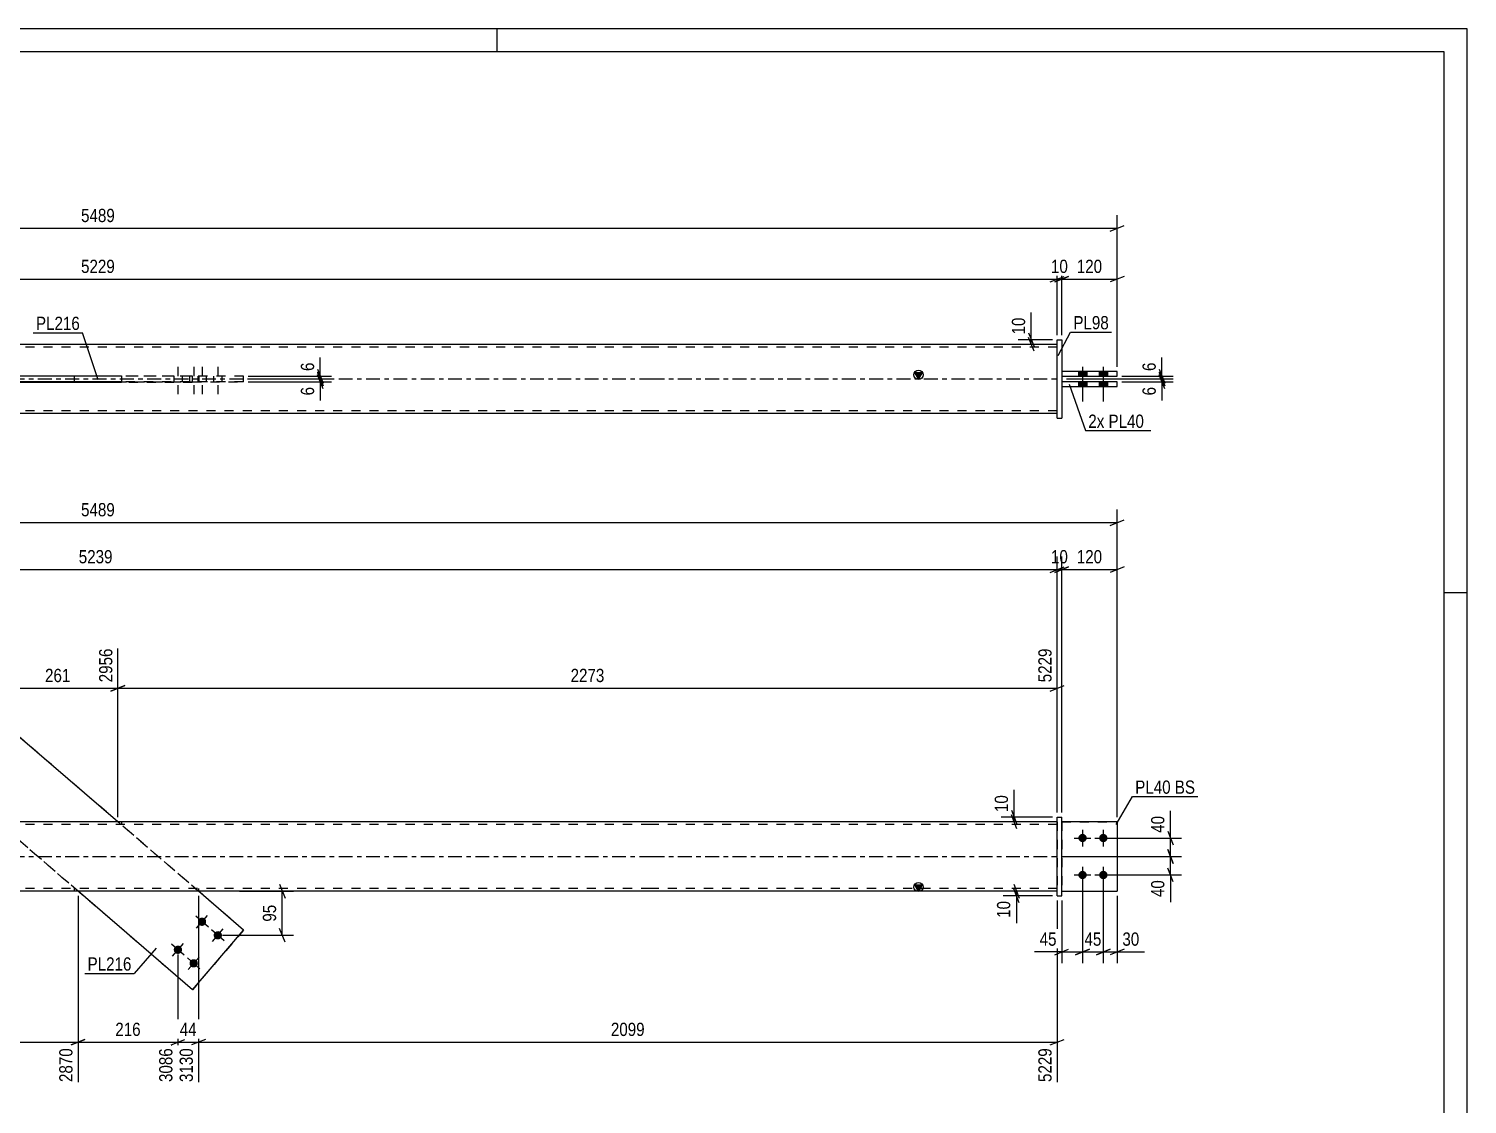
# Model space of a CAD drawing. Header units: millimetres. Extents: x 0 to 594, y 0 to 420.
# Drawn here: x 282.6 to 594, y 187.3 to 420 of the extents above; entities that cross this region are included whole.
import ezdxf

# ---------------------------------------------------------------- set-up
doc = ezdxf.new("R2010")
doc.units = ezdxf.units.MM
doc.linetypes.add('DXK_LINE_DOT2', pattern=[3.9198, 1.9599, -1.9599])
doc.linetypes.add('DXK_LINE_DOT3', pattern=[5.9187, 2.979, -0.9799, 0.9799, -0.9799])
doc.styles.add('Arial Narrow', font='ARIALN.TTF', dxfattribs={"height": 0.2})

# ---------------------------------------------------------------- blocks, each defined once
blk = doc.blocks.new('Unknown-580871547-1129')
at = {"color": 5, "linetype": 'Continuous'}
for p, q in [((594, 420), (0, 420)), ((384, 415), (384, 420)), ((594, 0), (594, 420)), ((589, 415), (5, 415)), ((589, 5), (589, 415)), ((594, 298), (589, 298))]:
    blk.add_line(p, q, dxfattribs=at)
blk = doc.blocks.new('Part-580871547-1687 - 1671')
at = {"color": 2, "linetype": 'Continuous'}
for p, q in [((277.16, 269.72), (266.07, 256.84)), ((277.16, 269.72), (277.16, 269.72)), ((301.91, 248.42), (277.16, 269.72)), ((275.85, 248.42), (266.07, 256.84)), ((266.07, 256.84), (266.07, 256.84)), ((318.03, 212.11), (293.28, 233.42)), ((329.12, 225), (319.34, 233.42)), ((318.03, 212.11), (329.12, 225)), ((329.12, 225), (329.12, 225)), ((318.03, 212.11), (318.03, 212.11))]:
    blk.add_line(p, q, dxfattribs=at)
at = {"color": 7, "linetype": 'DXK_LINE_DOT2'}
for p, q in [((266.07, 256.84), (277.16, 269.72)), ((329.12, 225), (277.16, 269.72)), ((318.03, 212.11), (266.07, 256.84)), ((293.28, 233.42), (275.85, 248.42)), ((319.34, 233.42), (301.91, 248.42)), ((329.12, 225), (318.03, 212.11))]:
    blk.add_line(p, q, dxfattribs=at)
blk = doc.blocks.new('Bolt-580871547-1679 - 1671')
at = {"linetype": 'Continuous'}
for points in [[(319.54, 226.13), (319.41, 226.26), (319.31, 226.42), (319.25, 226.6), (319.23, 226.79), (319.24, 226.97), (319.29, 227.15), (319.39, 227.32), (319.51, 227.46), (319.66, 227.58), (319.83, 227.66), (320.01, 227.7), (320.2, 227.7), (320.38, 227.67), (320.56, 227.6), (320.71, 227.49), (320.84, 227.35), (320.94, 227.19), (321, 227.01), (321.02, 226.83), (321.01, 226.64), (320.96, 226.46), (320.86, 226.29), (320.74, 226.15), (320.59, 226.04), (320.42, 225.96), (320.24, 225.91), (320.05, 225.91), (319.87, 225.95), (319.69, 226.02)], [(322.95, 223.19), (322.82, 223.33), (322.72, 223.49), (322.66, 223.67), (322.64, 223.85), (322.65, 224.04), (322.71, 224.22), (322.8, 224.38), (322.92, 224.53), (323.07, 224.64), (323.24, 224.72), (323.42, 224.76), (323.61, 224.77), (323.79, 224.73), (323.97, 224.66), (324.12, 224.55), (324.25, 224.42), (324.35, 224.26), (324.41, 224.08), (324.44, 223.89), (324.42, 223.7), (324.37, 223.52), (324.28, 223.36), (324.15, 223.22), (324, 223.1), (323.83, 223.02), (323.65, 222.98), (323.46, 222.97), (323.28, 223.01), (323.1, 223.08)], [(314.32, 220.06), (314.19, 220.2), (314.09, 220.36), (314.03, 220.54), (314.01, 220.72), (314.02, 220.91), (314.08, 221.09), (314.17, 221.26), (314.29, 221.4), (314.44, 221.51), (314.61, 221.59), (314.79, 221.64), (314.98, 221.64), (315.17, 221.61), (315.34, 221.53), (315.49, 221.43), (315.62, 221.29), (315.72, 221.13), (315.78, 220.95), (315.81, 220.76), (315.79, 220.58), (315.74, 220.4), (315.65, 220.23), (315.52, 220.09), (315.37, 219.97), (315.2, 219.89), (315.02, 219.85), (314.83, 219.85), (314.65, 219.88), (314.47, 219.95)], [(317.73, 217.13), (317.6, 217.26), (317.5, 217.42), (317.44, 217.6), (317.42, 217.79), (317.43, 217.98), (317.49, 218.16), (317.58, 218.32), (317.7, 218.46), (317.85, 218.58), (318.02, 218.66), (318.2, 218.7), (318.39, 218.71), (318.58, 218.67), (318.75, 218.6), (318.9, 218.49), (319.03, 218.35), (319.13, 218.19), (319.19, 218.02), (319.22, 217.83), (319.2, 217.64), (319.15, 217.46), (319.06, 217.3), (318.93, 217.15), (318.78, 217.04), (318.61, 216.96), (318.43, 216.92), (318.24, 216.91), (318.06, 216.95), (317.88, 217.02)]]:
    blk.add_hatch(color=1, dxfattribs=at).paths.add_polyline_path(points)
at = {"color": 1, "linetype": 'Continuous'}
for p, q in [((321.49, 225.63), (318.76, 227.98)), ((318.95, 225.44), (321.3, 228.17)), ((324.9, 222.7), (322.17, 225.05)), ((322.36, 222.51), (324.71, 225.24)), ((316.27, 219.57), (313.54, 221.92)), ((313.73, 219.38), (316.08, 222.11)), ((319.68, 216.63), (316.95, 218.98)), ((317.14, 216.44), (319.49, 219.17))]:
    blk.add_line(p, q, dxfattribs=at)
blk = doc.blocks.new('Bolt-580871547-1682 - 1671')
at = {"linetype": 'Continuous'}
for points in [[(510.72, 245.82), (510.91, 245.8), (511.09, 245.74), (511.25, 245.65), (511.39, 245.52), (511.5, 245.37), (511.58, 245.2), (511.62, 245.01), (511.62, 244.82), (511.58, 244.64), (511.5, 244.47), (511.39, 244.32), (511.25, 244.19), (511.09, 244.1), (510.91, 244.04), (510.72, 244.02), (510.54, 244.04), (510.36, 244.1), (510.19, 244.19), (510.06, 244.32), (509.94, 244.47), (509.87, 244.64), (509.83, 244.82), (509.83, 245.01), (509.87, 245.2), (509.94, 245.37), (510.06, 245.52), (510.19, 245.65), (510.36, 245.74), (510.54, 245.8)], [(515.22, 245.82), (515.41, 245.8), (515.59, 245.74), (515.75, 245.65), (515.89, 245.52), (516, 245.37), (516.08, 245.2), (516.12, 245.01), (516.12, 244.82), (516.08, 244.64), (516, 244.47), (515.89, 244.32), (515.75, 244.19), (515.59, 244.1), (515.41, 244.04), (515.22, 244.02), (515.04, 244.04), (514.86, 244.1), (514.69, 244.19), (514.56, 244.32), (514.44, 244.47), (514.37, 244.64), (514.33, 244.82), (514.33, 245.01), (514.37, 245.2), (514.44, 245.37), (514.56, 245.52), (514.69, 245.65), (514.86, 245.74), (515.04, 245.8)], [(510.72, 237.82), (510.91, 237.8), (511.09, 237.74), (511.25, 237.65), (511.39, 237.52), (511.5, 237.37), (511.58, 237.2), (511.62, 237.01), (511.62, 236.82), (511.58, 236.64), (511.5, 236.47), (511.39, 236.32), (511.25, 236.19), (511.09, 236.1), (510.91, 236.04), (510.72, 236.02), (510.54, 236.04), (510.36, 236.1), (510.19, 236.19), (510.06, 236.32), (509.94, 236.47), (509.87, 236.64), (509.83, 236.82), (509.83, 237.01), (509.87, 237.2), (509.94, 237.37), (510.06, 237.52), (510.19, 237.65), (510.36, 237.74), (510.54, 237.8)], [(515.22, 237.82), (515.41, 237.8), (515.59, 237.74), (515.75, 237.65), (515.89, 237.52), (516, 237.37), (516.08, 237.2), (516.12, 237.01), (516.12, 236.82), (516.08, 236.64), (516, 236.47), (515.89, 236.32), (515.75, 236.19), (515.59, 236.1), (515.41, 236.04), (515.22, 236.02), (515.04, 236.04), (514.86, 236.1), (514.69, 236.19), (514.56, 236.32), (514.44, 236.47), (514.37, 236.64), (514.33, 236.82), (514.33, 237.01), (514.37, 237.2), (514.44, 237.37), (514.56, 237.52), (514.69, 237.65), (514.86, 237.74), (515.04, 237.8)]]:
    blk.add_hatch(color=1, dxfattribs=at).paths.add_polyline_path(points)
at = {"color": 1, "linetype": 'Continuous'}
for p, q in [((510.72, 246.72), (510.72, 243.12)), ((515.22, 246.72), (515.22, 243.12)), ((508.92, 244.92), (512.52, 244.92)), ((513.42, 244.92), (517.02, 244.92)), ((508.92, 236.92), (512.52, 236.92)), ((510.72, 238.72), (510.72, 235.12)), ((513.42, 236.92), (517.02, 236.92)), ((515.22, 238.72), (515.22, 235.12))]:
    blk.add_line(p, q, dxfattribs=at)
blk = doc.blocks.new('Part-580871547-1703 - 1671')
at = {"color": 2, "linetype": 'Continuous'}
for p, q in [((505.22, 249.42), (506.22, 249.42)), ((505.22, 232.42), (505.22, 249.42)), ((506.22, 232.42), (506.22, 249.42)), ((505.22, 232.42), (505.22, 232.42)), ((505.22, 232.42), (506.22, 232.42))]:
    blk.add_line(p, q, dxfattribs=at)
at = {"color": 7, "linetype": 'DXK_LINE_DOT2'}
for p, q in [((505.22, 249.42), (506.22, 249.42)), ((505.22, 232.42), (506.22, 232.42))]:
    blk.add_line(p, q, dxfattribs=at)
blk = doc.blocks.new('Part-580871547-1708 - 1671')
at = {"color": 7, "linetype": 'DXK_LINE_DOT2'}
for p, q in [((506.22, 248.42), (518.22, 248.42)), ((518.22, 248.42), (506.22, 248.42)), ((506.22, 248.42), (506.22, 248.42)), ((506.22, 248.42), (506.22, 233.42)), ((518.22, 248.42), (518.22, 248.42)), ((518.22, 248.42), (518.22, 233.42)), ((506.22, 233.42), (518.22, 233.42)), ((506.22, 233.42), (518.22, 233.42))]:
    blk.add_line(p, q, dxfattribs=at)
blk = doc.blocks.new('Part-580871547-1713 - 1671')
at = {"color": 2, "linetype": 'Continuous'}
for p, q in [((518.22, 248.42), (506.22, 248.42)), ((518.22, 248.42), (518.22, 248.42)), ((518.22, 248.42), (518.22, 233.42)), ((506.22, 233.42), (518.22, 233.42))]:
    blk.add_line(p, q, dxfattribs=at)
at = {"color": 7, "linetype": 'DXK_LINE_DOT2'}
for p, q in [((506.22, 248.42), (518.22, 248.42)), ((506.22, 248.42), (506.22, 248.42)), ((506.22, 248.42), (506.22, 233.42)), ((506.22, 233.42), (518.22, 233.42))]:
    blk.add_line(p, q, dxfattribs=at)
blk = doc.blocks.new('Part-580871547-1718 - 1671')
at = {"linetype": 'Continuous'}
blk.add_hatch(color=2, dxfattribs=at).paths.add_polyline_path([(475.22, 233.42), (474.42, 234.82), (476.02, 234.82)])
at = {"color": 2, "linetype": 'Continuous'}
for p, q in [((417.12, 248.42), (178.07, 248.42)), ((505.22, 248.42), (417.22, 248.42)), ((475.22, 233.42), (474.42, 234.82)), ((474.42, 234.82), (476.02, 234.82)), ((476.02, 234.82), (475.22, 233.42)), ((417.12, 233.42), (178.07, 233.42)), ((505.22, 233.42), (417.22, 233.42))]:
    blk.add_line(p, q, dxfattribs=at)
at = {"color": 7, "linetype": 'DXK_LINE_DOT2'}
for p, q in [((417.12, 247.82), (178.07, 247.82)), ((302.71, 248.42), (302.71, 247.82)), ((505.22, 247.82), (417.22, 247.82)), ((505.22, 248.42), (505.22, 233.42)), ((417.12, 234.02), (178.07, 234.02)), ((292.49, 233.42), (292.49, 234.02)), ((319.44, 233.42), (319.44, 234.02)), ((505.22, 234.02), (417.22, 234.02))]:
    blk.add_line(p, q, dxfattribs=at)
at = {"color": 7, "linetype": 'DXK_LINE_DOT3'}
for p, q in [((178.07, 240.92), (417.12, 240.92)), ((417.22, 240.92), (505.22, 240.92))]:
    blk.add_line(p, q, dxfattribs=at)
at = {"color": 2, "linetype": 'Continuous'}
blk.add_circle((475.22, 234.32), 1, dxfattribs=at)
blk = doc.blocks.new('Part-580871547-1455 - 1366')
at = {"linetype": 'Continuous'}
blk.add_hatch(color=2, dxfattribs=at).paths.add_polyline_path([(475.22, 344.23), (474.42, 345.63), (476.02, 345.63)])
at = {"color": 2, "linetype": 'Continuous'}
for p, q in [((417.12, 351.73), (178.07, 351.73)), ((505.22, 351.73), (417.22, 351.73)), ((275.75, 344.93), (302.71, 344.93)), ((275.75, 343.53), (302.71, 343.53)), ((292.49, 344.93), (292.49, 344.83)), ((292.49, 343.53), (292.49, 343.63)), ((302.71, 344.93), (302.71, 343.53)), ((475.22, 344.23), (474.42, 345.63)), ((474.42, 345.63), (476.02, 345.63)), ((476.02, 345.63), (475.22, 344.23)), ((417.12, 336.73), (178.07, 336.73)), ((505.22, 336.73), (417.22, 336.73))]:
    blk.add_line(p, q, dxfattribs=at)
at = {"color": 7, "linetype": 'DXK_LINE_DOT2'}
for p, q in [((417.12, 351.13), (178.07, 351.13)), ((505.22, 351.13), (417.22, 351.13)), ((505.22, 336.73), (505.22, 351.73)), ((275.75, 344.93), (302.71, 344.93)), ((275.75, 343.53), (302.71, 343.53)), ((292.49, 344.93), (319.44, 344.93)), ((292.49, 344.93), (292.49, 344.93)), ((292.49, 344.93), (319.44, 344.93)), ((292.49, 343.63), (292.49, 344.93)), ((292.49, 343.53), (292.49, 343.53)), ((292.49, 343.53), (292.49, 343.53)), ((319.44, 343.53), (292.49, 343.53)), ((292.49, 343.53), (319.44, 343.53)), ((319.44, 344.93), (319.44, 343.53)), ((417.12, 337.33), (178.07, 337.33)), ((505.22, 337.33), (417.22, 337.33))]:
    blk.add_line(p, q, dxfattribs=at)
at = {"color": 7, "linetype": 'DXK_LINE_DOT3'}
for p, q in [((178.07, 344.23), (417.12, 344.23)), ((417.22, 344.23), (505.22, 344.23))]:
    blk.add_line(p, q, dxfattribs=at)
at = {"color": 2, "linetype": 'Continuous'}
blk.add_circle((475.22, 345.13), 1, dxfattribs=at)
blk = doc.blocks.new('Bolt-580871547-1369 - 1366')
at = {"linetype": 'Continuous'}
for points in [[(511.62, 345.83), (509.82, 345.83), (509.82, 344.83), (511.62, 344.83)], [(511.62, 345.83), (509.82, 345.83), (509.82, 344.83), (511.62, 344.83)], [(516.12, 345.83), (514.32, 345.83), (514.32, 344.83), (516.12, 344.83)], [(516.12, 345.83), (514.32, 345.83), (514.32, 344.83), (516.12, 344.83)], [(511.62, 343.63), (509.82, 343.63), (509.82, 342.63), (511.62, 342.63)], [(511.62, 343.63), (509.82, 343.63), (509.82, 342.63), (511.62, 342.63)], [(516.12, 343.63), (514.32, 343.63), (514.32, 342.63), (516.12, 342.63)], [(516.12, 343.63), (514.32, 343.63), (514.32, 342.63), (516.12, 342.63)]]:
    blk.add_hatch(color=1, dxfattribs=at).paths.add_polyline_path(points)
at = {"color": 1, "linetype": 'Continuous'}
for p, q in [((509.82, 345.83), (509.82, 344.83)), ((509.82, 345.83), (509.82, 344.83)), ((510.72, 346.83), (510.72, 339.33)), ((510.72, 346.83), (510.72, 339.33)), ((511.62, 345.83), (511.62, 344.83)), ((511.62, 345.83), (511.62, 344.83)), ((514.32, 345.83), (514.32, 344.83)), ((514.32, 345.83), (514.32, 344.83)), ((515.22, 346.83), (515.22, 339.33)), ((515.22, 346.83), (515.22, 339.33)), ((516.12, 345.83), (516.12, 344.83)), ((516.12, 345.83), (516.12, 344.83)), ((509.82, 343.63), (509.82, 342.63)), ((509.82, 343.63), (509.82, 342.63)), ((511.62, 343.63), (511.62, 342.63)), ((511.62, 343.63), (511.62, 342.63)), ((514.32, 343.63), (514.32, 342.63)), ((514.32, 343.63), (514.32, 342.63)), ((516.12, 343.63), (516.12, 342.63)), ((516.12, 343.63), (516.12, 342.63))]:
    blk.add_line(p, q, dxfattribs=at)
blk = doc.blocks.new('Bolt-580871547-1434 - 1366')
at = {"color": 1, "linetype": 'DXK_LINE_DOT2'}
for p, q in [((314.91, 346.83), (314.91, 339.33)), ((318.32, 346.83), (318.32, 339.33)), ((320.12, 346.83), (320.12, 339.33)), ((323.54, 346.83), (323.54, 339.33)), ((314.01, 344.83), (314.01, 343.63)), ((315.81, 344.83), (315.81, 343.63)), ((317.42, 344.83), (317.42, 343.63)), ((319.22, 344.83), (319.22, 343.63)), ((319.22, 344.83), (319.22, 343.63)), ((321.02, 344.83), (321.02, 343.63)), ((322.64, 344.83), (322.64, 343.63)), ((324.44, 344.83), (324.44, 343.63))]:
    blk.add_line(p, q, dxfattribs=at)
blk = doc.blocks.new('Part-580871547-1460 - 1366')
at = {"color": 2, "linetype": 'Continuous'}
for p, q in [((518.22, 343.63), (506.22, 343.63)), ((506.22, 342.63), (518.22, 342.63)), ((518.22, 342.63), (518.22, 343.63))]:
    blk.add_line(p, q, dxfattribs=at)
at = {"color": 7, "linetype": 'DXK_LINE_DOT2'}
for p, q in [((506.22, 343.63), (506.22, 342.63)), ((518.22, 343.63), (506.22, 343.63)), ((506.22, 342.63), (518.22, 342.63))]:
    blk.add_line(p, q, dxfattribs=at)
blk = doc.blocks.new('Part-580871547-1396 - 1366')
at = {"color": 2, "linetype": 'Continuous'}
for p, q in [((266.07, 343.63), (266.07, 344.83)), ((277.16, 343.63), (277.16, 344.83)), ((302.71, 344.83), (277.16, 344.83)), ((302.71, 343.63), (277.16, 343.63))]:
    blk.add_line(p, q, dxfattribs=at)
at = {"color": 7, "linetype": 'DXK_LINE_DOT2'}
for p, q in [((318.03, 344.83), (266.07, 344.83)), ((266.07, 344.83), (277.16, 344.83)), ((266.07, 343.63), (318.03, 343.63)), ((277.16, 343.63), (266.07, 343.63)), ((329.12, 344.83), (302.71, 344.83)), ((329.12, 343.63), (302.71, 343.63)), ((318.03, 343.63), (318.03, 344.83)), ((329.12, 344.83), (318.03, 344.83)), ((318.03, 343.63), (329.12, 343.63)), ((329.12, 343.63), (329.12, 344.83))]:
    blk.add_line(p, q, dxfattribs=at)
blk = doc.blocks.new('Part-580871547-1432 - 1366')
at = {"color": 2, "linetype": 'Continuous'}
for p, q in [((505.22, 352.73), (505.22, 352.73)), ((505.22, 335.73), (505.22, 352.73)), ((505.22, 352.73), (506.22, 352.73)), ((506.22, 352.73), (506.22, 352.73)), ((506.22, 352.73), (506.22, 335.73)), ((505.22, 335.73), (506.22, 335.73)), ((505.22, 335.73), (505.22, 335.73)), ((506.22, 335.73), (506.22, 335.73))]:
    blk.add_line(p, q, dxfattribs=at)
at = {"color": 7, "linetype": 'DXK_LINE_DOT2'}
for p, q in [((505.22, 352.73), (506.22, 352.73)), ((505.22, 335.73), (506.22, 335.73)), ((506.22, 335.73), (506.22, 335.73))]:
    blk.add_line(p, q, dxfattribs=at)
blk = doc.blocks.new('Part-580871547-1465 - 1366')
at = {"color": 2, "linetype": 'Continuous'}
for p, q in [((518.22, 345.83), (506.22, 345.83)), ((518.22, 344.83), (518.22, 345.83)), ((506.22, 344.83), (518.22, 344.83))]:
    blk.add_line(p, q, dxfattribs=at)
at = {"color": 7, "linetype": 'DXK_LINE_DOT2'}
for p, q in [((506.22, 345.83), (506.22, 344.83)), ((518.22, 345.83), (506.22, 345.83)), ((506.22, 344.83), (518.22, 344.83))]:
    blk.add_line(p, q, dxfattribs=at)
blk = doc.blocks.new('StraightDimension-580871547-1742 - 1671')
at = {"color": 7, "linetype": 'Continuous'}
for p, q in [((301.91, 249.42), (301.91, 285.92)), ((505.22, 250.42), (505.22, 285.92)), ((303.41, 277.91), (300.41, 276.71)), ((301.91, 277.31), (505.22, 277.31)), ((503.72, 276.71), (506.72, 277.91))]:
    blk.add_line(p, q, dxfattribs=at)
at = {"color": 0, "linetype": 'Continuous'}
blk.add_wipeout([(504.62, 286.52), (500.42, 286.52), (500.42, 278.01), (504.62, 278.01)], dxfattribs=at)
at = {"color": 0}
blk.add_wipeout([(407.83, 278.06), (407.83, 282.26), (399.31, 282.26), (399.31, 278.06)], dxfattribs=at)
at = {"color": 3, "linetype": 'Continuous', "style": 'Arial Narrow'}
blk.add_text('5229', height=2.863, rotation=90.0002, dxfattribs=at).set_placement((504.02, 278.61))
at = {"color": 3, "style": 'Arial Narrow'}
blk.add_text('2273', height=2.863, dxfattribs=at).set_placement((399.91, 278.66))
blk = doc.blocks.new('StraightDimension-580871547-1928 - 1671')
at = {"color": 7, "linetype": 'Continuous'}
for p, q in [((495.82, 234.92), (497.02, 231.92)), ((497.02, 230.92), (495.82, 233.92)), ((504.22, 233.42), (493.57, 233.42)), ((504.22, 232.42), (493.57, 232.42)), ((496.42, 232.42), (496.42, 233.42))]:
    blk.add_line(p, q, dxfattribs=at)
at = {"color": 0}
blk.add_wipeout([(495.67, 231.89), (491.47, 231.89), (491.47, 227.04), (495.67, 227.04)], dxfattribs=at)
at = {"color": 7, "linetype": 'Continuous'}
blk.add_line((496.42, 232.42), (496.42, 226.51), dxfattribs=at)
blk.add_line((496.42, 232.42), (496.42, 226.51), dxfattribs=at)
at = {"color": 3, "style": 'Arial Narrow'}
blk.add_text('10', height=2.863, rotation=90.0002, dxfattribs=at).set_placement((495.07, 227.64))
blk = doc.blocks.new('StraightDimension-580871547-1856 - 1671')
at = {"color": 7, "linetype": 'Continuous'}
for p, q in [((293.28, 232.42), (293.28, 192.13)), ((314.91, 219.74), (314.91, 192.13)), ((294.78, 201.34), (291.78, 200.14)), ((293.28, 200.74), (314.91, 200.74)), ((313.41, 200.14), (316.41, 201.34))]:
    blk.add_line(p, q, dxfattribs=at)
at = {"color": 0}
blk.add_wipeout([(307.44, 201.49), (307.44, 205.69), (300.75, 205.69), (300.75, 201.49)], dxfattribs=at)
at = {"color": 0, "linetype": 'Continuous'}
blk.add_wipeout([(314.31, 200.04), (310.11, 200.04), (310.11, 191.53), (314.31, 191.53)], dxfattribs=at)
at = {"color": 3, "style": 'Arial Narrow'}
blk.add_text('216', height=2.863, dxfattribs=at).set_placement((301.35, 202.09))
at = {"color": 3, "linetype": 'Continuous', "style": 'Arial Narrow'}
blk.add_text('3086', height=2.863, rotation=90.0002, dxfattribs=at).set_placement((313.71, 192.13))
blk = doc.blocks.new('StraightDimension-580871547-2009 - 1671')
at = {"color": 7, "linetype": 'Continuous'}
for p, q in [((529.18, 246.42), (530.38, 243.42)), ((516.22, 244.92), (532.18, 244.92)), ((529.78, 240.92), (529.78, 244.92)), ((506.22, 240.92), (532.18, 240.92)), ((530.38, 239.42), (529.18, 242.42))]:
    blk.add_line(p, q, dxfattribs=at)
at = {"color": 0}
blk.add_wipeout([(529.03, 250.3), (524.83, 250.3), (524.83, 245.44), (529.03, 245.44)], dxfattribs=at)
at = {"color": 7, "linetype": 'Continuous'}
blk.add_line((529.78, 244.92), (529.78, 250.82), dxfattribs=at)
blk.add_line((529.78, 244.92), (529.78, 250.82), dxfattribs=at)
at = {"color": 3, "style": 'Arial Narrow'}
blk.add_text('40', height=2.863, rotation=90.0002, dxfattribs=at).set_placement((528.43, 246.04))
blk = doc.blocks.new('StraightDimension-580871547-1756 - 1671')
at = {"color": 7, "linetype": 'Continuous'}
for p, q in [((275.85, 249.42), (275.85, 294.62)), ((301.91, 249.42), (301.91, 285.92)), ((277.35, 277.91), (274.35, 276.71)), ((275.85, 277.31), (301.91, 277.31)), ((300.41, 276.71), (303.41, 277.91))]:
    blk.add_line(p, q, dxfattribs=at)
at = {"color": 0, "linetype": 'Continuous'}
blk.add_wipeout([(301.31, 286.52), (297.11, 286.52), (297.11, 278.01), (301.31, 278.01)], dxfattribs=at)
at = {"color": 0}
blk.add_wipeout([(292.23, 278.06), (292.23, 282.26), (285.54, 282.26), (285.54, 278.06)], dxfattribs=at)
at = {"color": 3, "linetype": 'Continuous', "style": 'Arial Narrow'}
blk.add_text('2956', height=2.863, rotation=90.0002, dxfattribs=at).set_placement((300.71, 278.61))
at = {"color": 3, "style": 'Arial Narrow'}
blk.add_text('261', height=2.863, dxfattribs=at).set_placement((286.14, 278.66))
blk = doc.blocks.new('StraightDimension-580871547-2050 - 1671')
at = {"color": 7, "linetype": 'Continuous'}
for p, q in [((505.22, 250.42), (505.22, 305.85)), ((506.22, 250.42), (506.22, 305.85)), ((503.72, 302.4), (506.72, 303.6)), ((507.72, 303.6), (504.72, 302.4)), ((505.22, 303), (506.22, 303))]:
    blk.add_line(p, q, dxfattribs=at)
at = {"color": 0}
blk.add_wipeout([(508.15, 303.75), (508.15, 307.95), (503.3, 307.95), (503.3, 303.75)], dxfattribs=at)
at = {"color": 3, "style": 'Arial Narrow'}
blk.add_text('10', height=2.863, dxfattribs=at).set_placement((503.9, 304.35))
blk = doc.blocks.new('StraightDimension-580871547-2045 - 1671')
at = {"color": 7, "linetype": 'Continuous'}
for p, q in [((505.22, 250.42), (505.22, 305.85)), ((88.97, 303), (505.22, 303)), ((503.72, 302.4), (506.72, 303.6))]:
    blk.add_line(p, q, dxfattribs=at)
at = {"color": 0}
blk.add_wipeout([(301.36, 303.75), (301.36, 307.95), (292.84, 307.95), (292.84, 303.75)], dxfattribs=at)
at = {"color": 3, "style": 'Arial Narrow'}
blk.add_text('5239', height=2.863, dxfattribs=at).set_placement((293.44, 304.35))
blk = doc.blocks.new('StraightDimension-580871547-1870 - 1671')
at = {"color": 7, "linetype": 'Continuous'}
for p, q in [((89.97, 231.42), (89.97, 197.61)), ((293.28, 232.42), (293.28, 192.13)), ((91.47, 201.34), (88.47, 200.14)), ((89.97, 200.74), (293.28, 200.74)), ((291.78, 200.14), (294.78, 201.34))]:
    blk.add_line(p, q, dxfattribs=at)
at = {"color": 0}
blk.add_wipeout([(195.88, 201.49), (195.88, 205.69), (187.37, 205.69), (187.37, 201.49)], dxfattribs=at)
at = {"color": 0, "linetype": 'Continuous'}
for points in [[(89.37, 200.04), (85.17, 200.04), (85.17, 197.01), (89.37, 197.01)], [(292.68, 200.04), (288.48, 200.04), (288.48, 191.53), (292.68, 191.53)]]:
    blk.add_wipeout(points, dxfattribs=at)
at = {"color": 3, "style": 'Arial Narrow'}
blk.add_text('2870', height=2.863, dxfattribs=at).set_placement((187.97, 202.09))
at = {"color": 3, "linetype": 'Continuous', "style": 'Arial Narrow'}
for s, height, p in [('0', 2.86, (88.77, 197.61)), ('2870', 2.863, (292.08, 192.13))]:
    blk.add_text(s, height=height, rotation=90.0002, dxfattribs=at).set_placement(p)
blk = doc.blocks.new('StraightDimension-580871547-1728 - 1671')
at = {"color": 7, "linetype": 'Continuous'}
for p, q in [((518.22, 249.42), (518.22, 316.02)), ((76.97, 313.17), (518.22, 313.17)), ((516.72, 312.57), (519.72, 313.77))]:
    blk.add_line(p, q, dxfattribs=at)
at = {"color": 0}
blk.add_wipeout([(301.86, 313.92), (301.86, 318.12), (293.34, 318.12), (293.34, 313.92)], dxfattribs=at)
at = {"color": 3, "style": 'Arial Narrow'}
blk.add_text('5489', height=2.863, dxfattribs=at).set_placement((293.94, 314.52))
blk = doc.blocks.new('StraightDimension-580871547-1950 - 1671')
at = {"color": 7, "linetype": 'Continuous'}
for p, q in [((510.72, 235.92), (510.72, 217.87)), ((515.22, 235.92), (515.22, 217.87)), ((509.22, 219.67), (512.22, 220.87)), ((510.72, 220.27), (515.22, 220.27)), ((516.72, 220.87), (513.72, 219.67))]:
    blk.add_line(p, q, dxfattribs=at)
at = {"color": 0}
blk.add_wipeout([(515.4, 221.02), (515.4, 225.22), (510.55, 225.22), (510.55, 221.02)], dxfattribs=at)
at = {"color": 3, "style": 'Arial Narrow'}
blk.add_text('45', height=2.863, dxfattribs=at).set_placement((511.15, 221.62))
blk = doc.blocks.new('StraightDimension-580871547-1830 - 1671')
at = {"color": 7, "linetype": 'Continuous'}
for p, q in [((319.34, 232.42), (319.34, 192.13)), ((505.22, 231.42), (505.22, 192.13)), ((320.84, 201.34), (317.84, 200.14)), ((319.34, 200.74), (505.22, 200.74)), ((503.72, 200.14), (506.72, 201.34))]:
    blk.add_line(p, q, dxfattribs=at)
at = {"color": 0}
blk.add_wipeout([(416.54, 201.49), (416.54, 205.69), (408.03, 205.69), (408.03, 201.49)], dxfattribs=at)
at = {"color": 0, "linetype": 'Continuous'}
blk.add_wipeout([(504.62, 200.04), (500.42, 200.04), (500.42, 191.53), (504.62, 191.53)], dxfattribs=at)
at = {"color": 3, "style": 'Arial Narrow'}
blk.add_text('2099', height=2.863, dxfattribs=at).set_placement((408.63, 202.09))
at = {"color": 3, "linetype": 'Continuous', "style": 'Arial Narrow'}
blk.add_text('5229', height=2.863, rotation=90.0002, dxfattribs=at).set_placement((504.02, 192.13))
blk = doc.blocks.new('StraightDimension-580871547-1842 - 1671')
at = {"color": 7, "linetype": 'Continuous'}
for p, q in [((319.34, 232.42), (319.34, 192.13)), ((314.91, 219.74), (314.91, 192.13)), ((313.41, 200.14), (316.41, 201.34)), ((314.91, 200.74), (319.34, 200.74)), ((320.84, 201.34), (317.84, 200.14))]:
    blk.add_line(p, q, dxfattribs=at)
at = {"color": 0}
blk.add_wipeout([(319.55, 201.49), (319.55, 205.69), (314.7, 205.69), (314.7, 201.49)], dxfattribs=at)
at = {"color": 3, "style": 'Arial Narrow'}
blk.add_text('44', height=2.863, dxfattribs=at).set_placement((315.3, 202.09))
at = {"color": 0, "linetype": 'Continuous'}
blk.add_wipeout([(318.74, 200.04), (314.54, 200.04), (314.54, 191.53), (318.74, 191.53)], dxfattribs=at)
at = {"color": 3, "linetype": 'Continuous', "style": 'Arial Narrow'}
blk.add_text('3130', height=2.863, rotation=90.0002, dxfattribs=at).set_placement((318.14, 192.13))
blk = doc.blocks.new('StraightDimension-580871547-1937 - 1671')
at = {"color": 7, "linetype": 'Continuous'}
for p, q in [((515.22, 235.92), (515.22, 217.87)), ((518.22, 232.42), (518.22, 217.87)), ((513.72, 219.67), (516.72, 220.87)), ((515.22, 220.27), (518.22, 220.27)), ((519.72, 220.87), (516.72, 219.67))]:
    blk.add_line(p, q, dxfattribs=at)
at = {"color": 0}
blk.add_wipeout([(523.61, 221.02), (523.61, 225.22), (518.75, 225.22), (518.75, 221.02)], dxfattribs=at)
at = {"color": 7, "linetype": 'Continuous'}
blk.add_line((518.22, 220.27), (524.13, 220.27), dxfattribs=at)
blk.add_line((518.22, 220.27), (524.13, 220.27), dxfattribs=at)
at = {"color": 3, "style": 'Arial Narrow'}
blk.add_text('30', height=2.863, dxfattribs=at).set_placement((519.35, 221.62))
blk = doc.blocks.new('StraightDimension-580871547-1960 - 1671')
at = {"color": 7, "linetype": 'Continuous'}
for p, q in [((510.72, 235.92), (510.72, 217.87)), ((506.22, 231.42), (506.22, 217.87)), ((504.72, 219.67), (507.72, 220.87)), ((506.22, 220.27), (510.72, 220.27)), ((512.22, 220.87), (509.22, 219.67))]:
    blk.add_line(p, q, dxfattribs=at)
at = {"color": 0}
blk.add_wipeout([(505.7, 221.02), (505.7, 225.22), (500.84, 225.22), (500.84, 221.02)], dxfattribs=at)
at = {"color": 7, "linetype": 'Continuous'}
blk.add_line((506.22, 220.27), (500.32, 220.27), dxfattribs=at)
blk.add_line((506.22, 220.27), (500.32, 220.27), dxfattribs=at)
at = {"color": 3, "style": 'Arial Narrow'}
blk.add_text('45', height=2.863, dxfattribs=at).set_placement((501.44, 221.62))
blk = doc.blocks.new('StraightDimension-580871547-1985 - 1671')
at = {"color": 7, "linetype": 'Continuous'}
for p, q in [((336.9, 234.92), (338.1, 231.92)), ((328.25, 233.42), (339.9, 233.42)), ((337.5, 223.87), (337.5, 233.42)), ((338.1, 222.37), (336.9, 225.37)), ((324.54, 223.87), (339.9, 223.87))]:
    blk.add_line(p, q, dxfattribs=at)
at = {"color": 0}
blk.add_wipeout([(336.75, 231.07), (332.55, 231.07), (332.55, 226.22), (336.75, 226.22)], dxfattribs=at)
at = {"color": 3, "style": 'Arial Narrow'}
blk.add_text('95', height=2.863, rotation=90.0002, dxfattribs=at).set_placement((336.15, 226.82))
blk = doc.blocks.new('StraightDimension-580871547-1996 - 1671')
at = {"color": 7, "linetype": 'Continuous'}
for p, q in [((506.22, 240.92), (532.18, 240.92)), ((529.18, 242.42), (530.38, 239.42)), ((529.78, 236.92), (529.78, 240.92)), ((516.22, 236.92), (532.18, 236.92)), ((530.38, 235.42), (529.18, 238.42))]:
    blk.add_line(p, q, dxfattribs=at)
at = {"color": 0}
blk.add_wipeout([(529.03, 236.39), (524.83, 236.39), (524.83, 231.54), (529.03, 231.54)], dxfattribs=at)
at = {"color": 7, "linetype": 'Continuous'}
blk.add_line((529.78, 236.92), (529.78, 231.01), dxfattribs=at)
blk.add_line((529.78, 236.92), (529.78, 231.01), dxfattribs=at)
at = {"color": 3, "style": 'Arial Narrow'}
blk.add_text('40', height=2.863, rotation=90.0002, dxfattribs=at).set_placement((528.43, 232.14))
blk = doc.blocks.new('StraightDimension-580871547-2028 - 1671')
at = {"color": 7, "linetype": 'Continuous'}
for p, q in [((504.22, 249.42), (493.08, 249.42)), ((495.33, 250.92), (496.53, 247.92)), ((496.53, 246.92), (495.33, 249.92)), ((495.93, 248.42), (495.93, 249.42)), ((504.22, 248.42), (493.08, 248.42))]:
    blk.add_line(p, q, dxfattribs=at)
at = {"color": 0}
blk.add_wipeout([(495.18, 254.8), (490.98, 254.8), (490.98, 249.94), (495.18, 249.94)], dxfattribs=at)
at = {"color": 7, "linetype": 'Continuous'}
blk.add_line((495.93, 249.42), (495.93, 255.32), dxfattribs=at)
blk.add_line((495.93, 249.42), (495.93, 255.32), dxfattribs=at)
at = {"color": 3, "style": 'Arial Narrow'}
blk.add_text('10', height=2.863, rotation=90.0002, dxfattribs=at).set_placement((494.58, 250.54))
blk = doc.blocks.new('StraightDimension-580871547-2055 - 1671')
at = {"color": 7, "linetype": 'Continuous'}
for p, q in [((506.22, 250.42), (506.22, 305.85)), ((518.22, 249.42), (518.22, 305.85)), ((504.72, 302.4), (507.72, 303.6)), ((506.22, 303), (518.22, 303)), ((519.72, 303.6), (516.72, 302.4))]:
    blk.add_line(p, q, dxfattribs=at)
at = {"color": 0}
blk.add_wipeout([(515.57, 303.75), (515.57, 307.95), (508.88, 307.95), (508.88, 303.75)], dxfattribs=at)
at = {"color": 3, "style": 'Arial Narrow'}
blk.add_text('120', height=2.863, dxfattribs=at).set_placement((509.48, 304.35))
blk = doc.blocks.new('StraightDimension-580871547-1594 - 1366')
at = {"color": 7, "linetype": 'Continuous'}
for p, q in [((506.22, 353.73), (506.22, 368.67)), ((518.22, 346.83), (518.22, 368.67)), ((504.72, 365.22), (507.72, 366.42)), ((506.22, 365.82), (518.22, 365.82)), ((519.72, 366.42), (516.72, 365.22))]:
    blk.add_line(p, q, dxfattribs=at)
at = {"color": 0}
blk.add_wipeout([(515.57, 366.57), (515.57, 370.77), (508.88, 370.77), (508.88, 366.57)], dxfattribs=at)
at = {"color": 3, "style": 'Arial Narrow'}
blk.add_text('120', height=2.863, dxfattribs=at).set_placement((509.48, 367.17))
blk = doc.blocks.new('StraightDimension-580871547-1605 - 1366')
at = {"color": 7, "linetype": 'Continuous'}
for p, q in [((504.22, 352.73), (496.79, 352.73)), ((499.04, 354.23), (500.24, 351.23)), ((500.24, 350.23), (499.04, 353.23)), ((499.64, 351.73), (499.64, 352.73)), ((504.22, 351.73), (496.79, 351.73))]:
    blk.add_line(p, q, dxfattribs=at)
at = {"color": 0}
blk.add_wipeout([(498.89, 358.11), (494.69, 358.11), (494.69, 353.26), (498.89, 353.26)], dxfattribs=at)
at = {"color": 7, "linetype": 'Continuous'}
blk.add_line((499.64, 352.73), (499.64, 358.64), dxfattribs=at)
blk.add_line((499.64, 352.73), (499.64, 358.64), dxfattribs=at)
at = {"color": 3, "style": 'Arial Narrow'}
blk.add_text('10', height=2.863, rotation=90.0002, dxfattribs=at).set_placement((498.29, 353.86))
blk = doc.blocks.new('StraightDimension-580871547-1574 - 1366')
at = {"color": 7, "linetype": 'Continuous'}
for p, q in [((505.22, 353.73), (505.22, 368.67)), ((89.97, 365.82), (505.22, 365.82)), ((503.72, 365.22), (506.72, 366.42))]:
    blk.add_line(p, q, dxfattribs=at)
at = {"color": 0}
blk.add_wipeout([(301.86, 366.57), (301.86, 370.77), (293.34, 370.77), (293.34, 366.57)], dxfattribs=at)
at = {"color": 3, "style": 'Arial Narrow'}
blk.add_text('5229', height=2.863, dxfattribs=at).set_placement((293.94, 367.17))
blk = doc.blocks.new('StraightDimension-580871547-1534 - 1366')
at = {"color": 7, "linetype": 'Continuous'}
for p, q in [((345.13, 345.73), (346.33, 342.73)), ((330.12, 344.23), (348.13, 344.23)), ((330.12, 343.63), (348.13, 343.63)), ((346.33, 342.13), (345.13, 345.13)), ((345.73, 343.63), (345.73, 344.23))]:
    blk.add_line(p, q, dxfattribs=at)
at = {"color": 0}
blk.add_wipeout([(344.98, 343.11), (340.78, 343.11), (340.78, 340.08), (344.98, 340.08)], dxfattribs=at)
at = {"color": 7, "linetype": 'Continuous'}
blk.add_line((345.73, 343.63), (345.73, 339.55), dxfattribs=at)
blk.add_line((345.73, 343.63), (345.73, 339.55), dxfattribs=at)
at = {"color": 3, "style": 'Arial Narrow'}
blk.add_text('6', height=2.86, rotation=90.0002, dxfattribs=at).set_placement((344.38, 340.68))
blk = doc.blocks.new('StraightDimension-580871547-1538 - 1366')
at = {"color": 7, "linetype": 'Continuous'}
for p, q in [((345.13, 346.33), (346.33, 343.33)), ((346.33, 342.73), (345.13, 345.73)), ((330.12, 344.83), (348.13, 344.83)), ((330.12, 344.23), (348.13, 344.23)), ((345.73, 344.23), (345.73, 344.83))]:
    blk.add_line(p, q, dxfattribs=at)
at = {"color": 0}
blk.add_wipeout([(344.98, 348.38), (340.78, 348.38), (340.78, 345.36), (344.98, 345.36)], dxfattribs=at)
at = {"color": 7, "linetype": 'Continuous'}
blk.add_line((345.73, 344.83), (345.73, 348.91), dxfattribs=at)
blk.add_line((345.73, 344.83), (345.73, 348.91), dxfattribs=at)
at = {"color": 3, "style": 'Arial Narrow'}
blk.add_text('6', height=2.86, rotation=90.0002, dxfattribs=at).set_placement((344.38, 345.96))
blk = doc.blocks.new('StraightDimension-580871547-1543 - 1366')
at = {"color": 7, "linetype": 'Continuous'}
for p, q in [((76.97, 376.83), (518.22, 376.83)), ((516.72, 376.23), (519.72, 377.43)), ((518.22, 346.83), (518.22, 379.68))]:
    blk.add_line(p, q, dxfattribs=at)
at = {"color": 0}
blk.add_wipeout([(301.86, 377.58), (301.86, 381.78), (293.34, 381.78), (293.34, 377.58)], dxfattribs=at)
at = {"color": 3, "style": 'Arial Narrow'}
blk.add_text('5489', height=2.863, dxfattribs=at).set_placement((293.94, 378.18))
blk = doc.blocks.new('StraightDimension-580871547-1584 - 1366')
at = {"color": 7, "linetype": 'Continuous'}
for p, q in [((505.22, 353.73), (505.22, 368.67)), ((506.22, 353.73), (506.22, 368.67)), ((503.72, 365.22), (506.72, 366.42)), ((507.72, 366.42), (504.72, 365.22)), ((505.22, 365.82), (506.22, 365.82))]:
    blk.add_line(p, q, dxfattribs=at)
at = {"color": 0}
blk.add_wipeout([(508.15, 366.57), (508.15, 370.77), (503.3, 370.77), (503.3, 366.57)], dxfattribs=at)
at = {"color": 3, "style": 'Arial Narrow'}
blk.add_text('10', height=2.863, dxfattribs=at).set_placement((503.9, 367.17))
blk = doc.blocks.new('StraightDimension-580871547-1616 - 1366')
at = {"color": 7, "linetype": 'Continuous'}
for p, q in [((527.32, 345.73), (528.52, 342.73)), ((507.22, 344.23), (530.32, 344.23)), ((519.22, 343.63), (530.32, 343.63)), ((528.52, 342.13), (527.32, 345.13)), ((527.92, 343.63), (527.92, 344.23))]:
    blk.add_line(p, q, dxfattribs=at)
at = {"color": 0}
blk.add_wipeout([(527.17, 343.11), (522.97, 343.11), (522.97, 340.08), (527.17, 340.08)], dxfattribs=at)
at = {"color": 7, "linetype": 'Continuous'}
blk.add_line((527.92, 343.63), (527.92, 339.55), dxfattribs=at)
blk.add_line((527.92, 343.63), (527.92, 339.55), dxfattribs=at)
at = {"color": 3, "style": 'Arial Narrow'}
blk.add_text('6', height=2.86, rotation=90.0002, dxfattribs=at).set_placement((526.57, 340.68))
blk = doc.blocks.new('StraightDimension-580871547-1625 - 1366')
at = {"color": 7, "linetype": 'Continuous'}
for p, q in [((527.32, 346.33), (528.52, 343.33)), ((528.52, 342.73), (527.32, 345.73)), ((507.22, 344.23), (530.32, 344.23)), ((519.22, 344.83), (530.32, 344.83)), ((527.92, 344.23), (527.92, 344.83))]:
    blk.add_line(p, q, dxfattribs=at)
at = {"color": 0}
blk.add_wipeout([(527.17, 348.38), (522.97, 348.38), (522.97, 345.36), (527.17, 345.36)], dxfattribs=at)
at = {"color": 7, "linetype": 'Continuous'}
blk.add_line((527.92, 344.83), (527.92, 348.91), dxfattribs=at)
blk.add_line((527.92, 344.83), (527.92, 348.91), dxfattribs=at)
at = {"color": 3, "style": 'Arial Narrow'}
blk.add_text('6', height=2.86, rotation=90.0002, dxfattribs=at).set_placement((526.57, 345.96))
blk = doc.blocks.new('MarkSet-580871547-2081 - 1671')
at = {"color": 0}
blk.add_wipeout([(529.8, 254.5), (529.8, 257.5), (522.13, 257.5), (522.13, 254.5)], dxfattribs=at)
blk.add_wipeout([(529.8, 254.5), (529.8, 257.5), (522.13, 257.5), (522.13, 254.5)], dxfattribs=at)
at = {"color": 30, "linetype": 'Continuous'}
blk.add_line((518.03, 247.84), (521.53, 253.9), dxfattribs=at)
at = {"color": 0}
blk.add_wipeout([(535.09, 254.5), (535.09, 257.5), (530.7, 257.5), (530.7, 254.5)], dxfattribs=at)
blk.add_wipeout([(535.09, 254.5), (535.09, 257.5), (530.7, 257.5), (530.7, 254.5)], dxfattribs=at)
at = {"color": 30, "linetype": 'Continuous'}
blk.add_line((521.53, 253.9), (535.69, 253.9), dxfattribs=at)
at = {"color": 3, "style": 'Arial Narrow'}
for s, p in [('PL40', (522.13, 254.5)), ('BS', (530.7, 254.5))]:
    blk.add_text(s, height=2.863, dxfattribs=at).set_placement(p)
blk = doc.blocks.new('Mark-580871547-1683 - 1671')
at = {"color": 0}
blk.add_wipeout([(304.85, 216.24), (304.85, 219.24), (295.35, 219.24), (295.35, 216.24)], dxfattribs=at)
blk.add_wipeout([(304.85, 216.24), (304.85, 219.24), (295.35, 219.24), (295.35, 216.24)], dxfattribs=at)
at = {"color": 30, "linetype": 'Continuous'}
for p in [(310.21, 221.12), (294.75, 215.64)]:
    blk.add_line(p, (305.45, 215.64), dxfattribs=at)
at = {"color": 3, "style": 'Arial Narrow'}
blk.add_text('PL216', height=2.863, dxfattribs=at).set_placement((295.35, 216.24))
blk = doc.blocks.new('Mark-580871547-1391 - 1366')
at = {"color": 0}
blk.add_wipeout([(293.68, 354.84), (293.68, 357.84), (284.18, 357.84), (284.18, 354.84)], dxfattribs=at)
blk.add_wipeout([(293.68, 354.84), (293.68, 357.84), (284.18, 357.84), (284.18, 354.84)], dxfattribs=at)
at = {"color": 30, "linetype": 'Continuous'}
for p in [(283.58, 354.24), (297.67, 344.06)]:
    blk.add_line(p, (294.28, 354.24), dxfattribs=at)
at = {"color": 3, "style": 'Arial Narrow'}
blk.add_text('PL216', height=2.863, dxfattribs=at).set_placement((284.18, 354.84))
blk = doc.blocks.new('MarkSet-580871547-1656 - 1366')
at = {"color": 0}
blk.add_wipeout([(515.45, 333.66), (515.45, 336.66), (511.98, 336.66), (511.98, 333.66)], dxfattribs=at)
blk.add_wipeout([(515.45, 333.66), (515.45, 336.66), (511.98, 336.66), (511.98, 333.66)], dxfattribs=at)
at = {"color": 30, "linetype": 'Continuous'}
blk.add_line((507.84, 343.09), (511.38, 333.06), dxfattribs=at)
at = {"color": 0}
blk.add_wipeout([(524.02, 333.66), (524.02, 336.66), (516.35, 336.66), (516.35, 333.66)], dxfattribs=at)
blk.add_wipeout([(524.02, 333.66), (524.02, 336.66), (516.35, 336.66), (516.35, 333.66)], dxfattribs=at)
at = {"color": 30, "linetype": 'Continuous'}
blk.add_line((511.38, 333.06), (525.52, 333.06), dxfattribs=at)
at = {"color": 3, "style": 'Arial Narrow'}
for s, p in [('2x', (511.98, 333.66)), ('PL40', (516.35, 333.66))]:
    blk.add_text(s, height=2.863, dxfattribs=at).set_placement(p)
blk = doc.blocks.new('Mark-580871547-1428 - 1366')
at = {"color": 0}
blk.add_wipeout([(516.42, 354.98), (516.42, 357.98), (508.74, 357.98), (508.74, 354.98)], dxfattribs=at)
blk.add_wipeout([(516.42, 354.98), (516.42, 357.98), (508.74, 357.98), (508.74, 354.98)], dxfattribs=at)
at = {"color": 30, "linetype": 'Continuous'}
for p, q in [((505.45, 349.3), (508.14, 354.38)), ((508.14, 354.38), (517.02, 354.38))]:
    blk.add_line(p, q, dxfattribs=at)
at = {"color": 3, "style": 'Arial Narrow'}
blk.add_text('PL98', height=2.863, dxfattribs=at).set_placement((508.74, 354.98))

msp = doc.modelspace()

# ---------------------------------------------------------------- block references
for name in ['Unknown-580871547-1129', 'Part-580871547-1432 - 1366', 'Part-580871547-1455 - 1366', 'Bolt-580871547-1434 - 1366', 'Part-580871547-1465 - 1366', 'Bolt-580871547-1369 - 1366', 'Part-580871547-1396 - 1366', 'Part-580871547-1460 - 1366', 'Part-580871547-1687 - 1671', 'Part-580871547-1703 - 1671', 'Part-580871547-1718 - 1671', 'Part-580871547-1708 - 1671', 'Part-580871547-1713 - 1671', 'Bolt-580871547-1682 - 1671', 'Bolt-580871547-1679 - 1671']:
    msp.add_blockref(name, (0, 0))

# ---------------------------------------------------------------- next in the draw order: block references
for name in ['StraightDimension-580871547-1594 - 1366', 'StraightDimension-580871547-1534 - 1366', 'StraightDimension-580871547-1742 - 1671', 'StraightDimension-580871547-1928 - 1671', 'StraightDimension-580871547-1950 - 1671', 'StraightDimension-580871547-1856 - 1671']:
    msp.add_blockref(name, (0, 0))

# ---------------------------------------------------------------- next in the draw order: block references
for name in ['StraightDimension-580871547-1605 - 1366', 'StraightDimension-580871547-1538 - 1366', 'StraightDimension-580871547-1756 - 1671', 'StraightDimension-580871547-2009 - 1671', 'StraightDimension-580871547-1937 - 1671', 'StraightDimension-580871547-1870 - 1671', 'StraightDimension-580871547-1830 - 1671']:
    msp.add_blockref(name, (0, 0))

# ---------------------------------------------------------------- next in the draw order: block references
for name in ['StraightDimension-580871547-1574 - 1366', 'StraightDimension-580871547-2050 - 1671', 'StraightDimension-580871547-1985 - 1671', 'StraightDimension-580871547-1960 - 1671', 'StraightDimension-580871547-1842 - 1671', 'Mark-580871547-1683 - 1671']:
    msp.add_blockref(name, (0, 0))

# ---------------------------------------------------------------- next in the draw order: block references
for name in ['StraightDimension-580871547-1543 - 1366', 'StraightDimension-580871547-2045 - 1671', 'StraightDimension-580871547-1996 - 1671']:
    msp.add_blockref(name, (0, 0))

# ---------------------------------------------------------------- next in the draw order: block references
for name in ['StraightDimension-580871547-1584 - 1366', 'Mark-580871547-1391 - 1366', 'StraightDimension-580871547-1616 - 1366', 'StraightDimension-580871547-1728 - 1671']:
    msp.add_blockref(name, (0, 0))

# ---------------------------------------------------------------- next in the draw order: block references
for name in ['StraightDimension-580871547-1625 - 1366', 'StraightDimension-580871547-2028 - 1671']:
    msp.add_blockref(name, (0, 0))

# ---------------------------------------------------------------- next in the draw order: block references
for name in ['Mark-580871547-1428 - 1366', 'MarkSet-580871547-1656 - 1366', 'StraightDimension-580871547-2055 - 1671']:
    msp.add_blockref(name, (0, 0))

# ---------------------------------------------------------------- next in the draw order: block references
msp.add_blockref('MarkSet-580871547-2081 - 1671', (0, 0))

doc.saveas('drawing.dxf')
